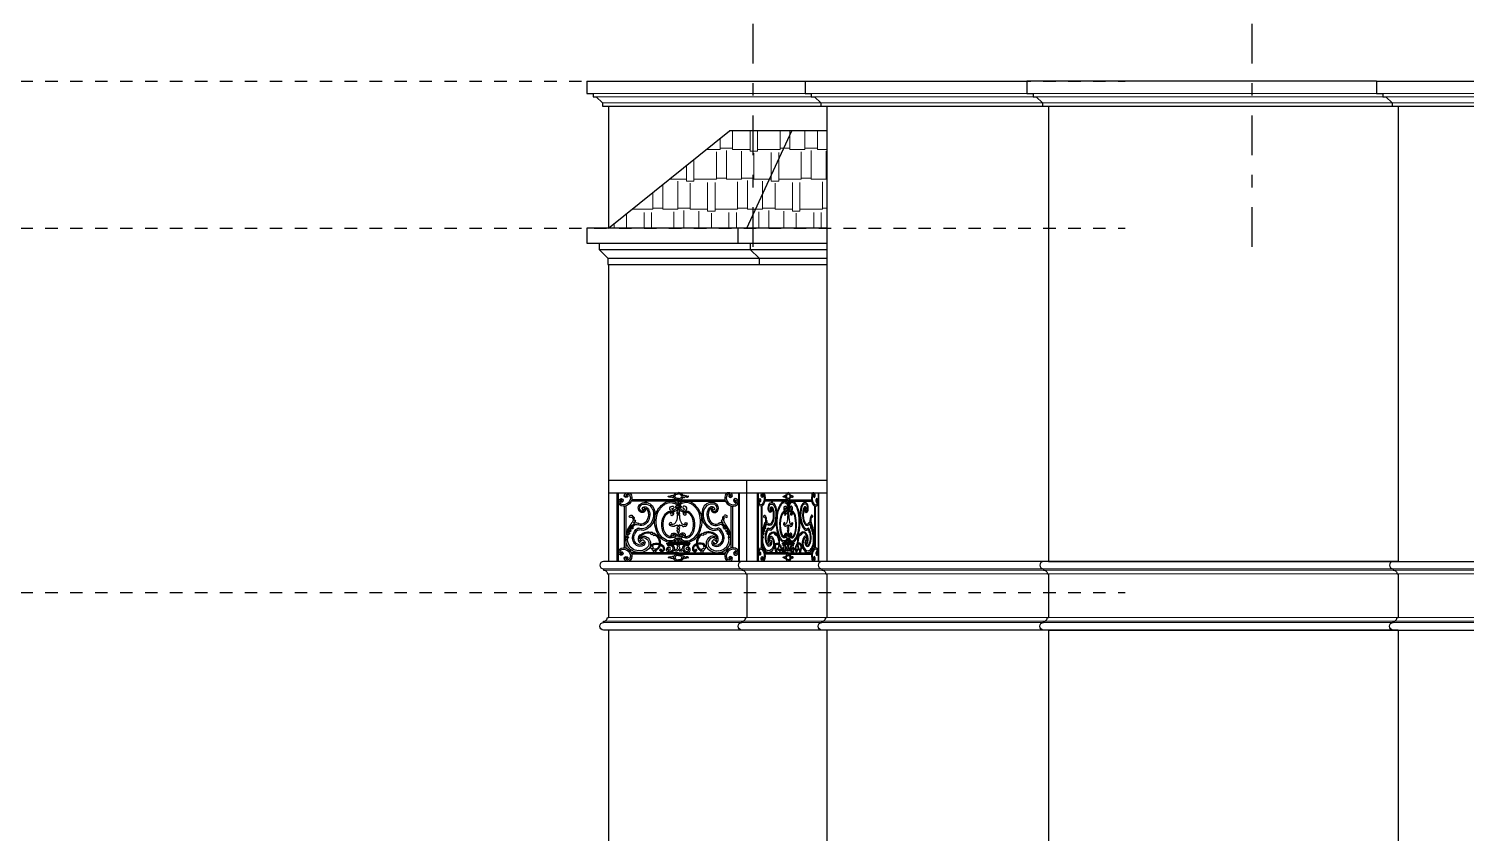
# Model space of a CAD drawing. Extents: x 185 to 567, y -69 to 170.
# Drawn here: x 390.53 to 402.06, y -17.26 to -10.82 of the extents above; entities that cross this region are included whole.
import ezdxf

# ---------------------------------------------------------------- set-up
doc = ezdxf.new("R2010")
doc.units = 0
doc.header["$LTSCALE"] = 0.25
doc.header["$MEASUREMENT"] = 0
doc.linetypes.add('B4-PLANS$0$DASHDOT', pattern=[25.4, 12.7, -6.35, 0, -6.35])
doc.linetypes.add('LEVELS 2$0$DOT2', pattern=[0.125, 0, -0.125])
doc.layers.get('0').update_dxf_attribs({"linetype": 'CONTINUOUS'})
for name, color, linetype in [('A-AX', 1, 'B4-PLANS$0$DASHDOT'), ('A-DIM-IN', 8, 'CONTINUOUS'), ('A-ELV 0', 10, 'CONTINUOUS'), ('A-ELV 1', 11, 'CONTINUOUS'), ('A-ELV 2', 21, 'CONTINUOUS'), ('A-ELV 4', 41, 'CONTINUOUS'), ('A-ELV 5', 51, 'CONTINUOUS'), ('A-ELV 6', 71, 'CONTINUOUS'), ('A-FerFroge', 156, 'CONTINUOUS'), ('A-WLSEC', 7, 'CONTINUOUS'), ('LEVELS 2$0$A-HATCH', 112, 'CONTINUOUS')]:
    doc.layers.add(name, color=color, linetype=linetype)
doc.layers.add('A-COLH', color=1, linetype='CONTINUOUS', lineweight=9)
doc.layers.add('A-KORNISH', color=8, linetype='CONTINUOUS', lineweight=9)

# ---------------------------------------------------------------- blocks, each defined once
blk = doc.blocks.new('LEVELS 2')
at = {"layer": 'LEVELS 2$0$A-HATCH', "linetype": 'LEVELS 2$0$DOT2', "ltscale": 2}
for p, q in [((189.389, 50.772, 0), (204.645, 50.772, 0)), ((189.389, 49.592), (204.645, 49.592)), ((189.389, 46.672, 0), (204.645, 46.672, 0))]:
    blk.add_line(p, q, dxfattribs=at)
blk = doc.blocks.new('htft')
blk.add_lwpolyline([(0, 0), (-0.04, 0, 1), (-0.04, -0.06), (-0.04, -0.07, -0.414214), (-0.01, -0.1), (0, -0.1)], format="xyb")
blk = doc.blocks.new('A$C50FD488D')
for p, q in [((0.209, -0.648), (0.209, -0.101)), ((0.219, -0.1), (0.219, -0.649)), ((1.181, -0.1), (1.181, -0.649)), ((1.191, -0.648), (1.191, -0.101)), ((0.266, -0.208), (0.266, -0.542)), ((0.278, -0.206), (0.278, -0.544)), ((0.7, -0.169), (0.323, -0.169)), ((0.7, -0.158), (0.326, -0.158)), ((0.434, -0.169), (0.434, -0.178)), ((0.443, -0.169), (0.443, -0.178)), ((0.655, -0.123), (0.663, -0.123)), ((0.655, -0.14), (0.665, -0.14)), ((0.678, -0.209), (0.678, -0.218)), ((0.7, -0.207), (0.68, -0.207)), ((0.68, -0.22), (0.7, -0.22)), ((0.7, -0.158), (1.074, -0.158)), ((0.7, -0.169), (1.077, -0.169)), ((0.7, -0.207), (0.72, -0.207)), ((0.72, -0.22), (0.7, -0.22)), ((0.722, -0.209), (0.722, -0.218)), ((0.745, -0.14), (0.735, -0.14)), ((0.745, -0.123), (0.737, -0.123)), ((0.957, -0.169), (0.957, -0.178)), ((0.966, -0.169), (0.966, -0.178)), ((1.122, -0.206), (1.122, -0.544)), ((1.134, -0.208), (1.134, -0.542)), ((0.513, -0.3), (0.51, -0.3)), ((0.516, -0.28), (0.512, -0.28)), ((0.684, -0.327), (0.682, -0.327)), ((0.701, -0.263), (0.689, -0.263)), ((0.701, -0.278), (0.69, -0.278)), ((0.695, -0.274), (0.695, -0.278)), ((0.699, -0.263), (0.711, -0.263)), ((0.699, -0.278), (0.71, -0.278)), ((0.705, -0.274), (0.705, -0.278)), ((0.716, -0.327), (0.718, -0.327)), ((0.884, -0.28), (0.888, -0.28)), ((0.887, -0.3), (0.89, -0.3)), ((0.672, -0.453), (0.672, -0.461)), ((0.7, -0.45), (0.675, -0.45)), ((0.696, -0.362), (0.696, -0.375)), ((0.7, -0.45), (0.725, -0.45)), ((0.704, -0.362), (0.704, -0.375)), ((0.728, -0.453), (0.728, -0.461)), ((0.607, -0.508), (0.607, -0.511)), ((0.61, -0.505), (0.7, -0.505)), ((0.61, -0.514), (0.7, -0.514)), ((0.62, -0.498), (0.7, -0.498)), ((0.62, -0.498), (0.62, -0.505)), ((0.7, -0.498), (0.649, -0.498)), ((0.7, -0.505), (0.649, -0.505)), ((0.7, -0.514), (0.649, -0.514)), ((0.675, -0.464), (0.7, -0.464)), ((0.69, -0.514), (0.69, -0.522)), ((0.69, -0.551), (0.691, -0.551)), ((0.691, -0.536), (0.691, -0.551)), ((0.725, -0.464), (0.7, -0.464)), ((0.7, -0.498), (0.751, -0.498)), ((0.78, -0.498), (0.7, -0.498)), ((0.7, -0.505), (0.751, -0.505)), ((0.79, -0.505), (0.7, -0.505)), ((0.7, -0.514), (0.751, -0.514)), ((0.79, -0.514), (0.7, -0.514)), ((0.709, -0.536), (0.709, -0.551)), ((0.71, -0.551), (0.709, -0.551)), ((0.71, -0.514), (0.71, -0.522)), ((0.78, -0.498), (0.78, -0.505)), ((0.793, -0.508), (0.793, -0.511)), ((0.7, -0.581), (0.323, -0.581)), ((0.7, -0.592), (0.326, -0.592)), ((0.655, -0.61), (0.665, -0.61)), ((0.655, -0.627), (0.663, -0.627)), ((0.7, -0.581), (1.077, -0.581)), ((0.7, -0.592), (1.074, -0.592)), ((0.745, -0.61), (0.735, -0.61)), ((0.745, -0.627), (0.737, -0.627))]:
    blk.add_line(p, q)
at = {"extrusion": (0, 0, -1)}
for centre, major_axis, ratio, start_param, end_param in [((0.292, -0.126), (-0.0261, 0), 0.986193, 0.359204, 1.773868), ((0.292, -0.126), (0.014, 0), 0.986193, 3.500797, 4.101526), ((0.293, -0.132), (0.0205, 0), 0.986193, 4.240292, 5.936586), ((0.293, -0.132), (-0.0326, 0), 0.986193, 1.693369, 2.794993), ((0.7, -0.129), (-0.0381, 0), 0.770201, 4.712389, 7.853982), ((0.7, -0.129), (-0.0273, 0.0003), 0.684091, 4.704331, 7.845923), ((0.245, -0.173), (0.0261, 0), 0.986193, 2.925853, 4.340517), ((0.252, -0.174), (0.0326, 0), 0.986193, 1.904728, 3.006352), ((0.252, -0.174), (0.0205, 0), 0.986193, 1.904728, 3.601022), ((0.245, -0.173), (0.014, 0), 0.986193, 3.739788, 4.340517), ((0.241, -0.163), (0.0157, 0), 0.986193, 4.340517, 6.796357), ((0.245, -0.165), (0.00696, 0), 0.986193, 3.141593, 9.424778), ((0.247, -0.167), (0.00887, 0), 0.986193, 0.513172, 3.089812), ((0.262, -0.144), (-0.0655, 0), 0.986193, 3.920657, 5.048192), ((0.262, -0.144), (-0.0534, 0), 0.986193, 3.920657, 5.048192), ((0.282, -0.122), (0.0157, 0), 0.986193, 1.044957, 3.500797), ((0.286, -0.128), (-0.00887, 0), 0.986193, 1.609909, 4.186549), ((0.262, -0.144), (-0.0534, 0), 0.986193, 2.793121, 3.920657), ((0.262, -0.144), (-0.0655, 0), 0.986193, 2.793121, 3.920657), ((0.411, -0.228), (0.0318, 0), 0.986193, 1.02315, 3.250179), ((0.424, -0.225), (0.045, 0), 0.986193, 3.136144, 4.437415), ((0.411, -0.228), (0.0212, 0), 0.986193, 1.359839, 3.277918), ((0.424, -0.225), (0.0343, 0), 0.986193, 3.117833, 4.149148), ((0.431, -0.257), (-0.0667, 0), 0.986193, 1.189802, 2.81634), ((0.419, -0.228), (0.0104, 0), 0.986193, 3.141593, 9.424778), ((0.435, -0.248), (-0.0711, 0), 0.986193, 1.239292, 2.685863), ((0.431, -0.245), (0.0316, 0), 0.986193, 4.08399, 5.814843), ((0.415, -0.238), (-0.0213, 0), 0.986193, 1.766722, 4.073893), ((0.431, -0.245), (0.021, 0), 0.986193, -1.540418, -0.468342), ((0.393, -0.271), (0.119, 0), 0.986193, -0.478494, 0.140238), ((0.683, -0.326), (-0.173, 0), 0.986193, 0.307207, 0.972216), ((0.683, -0.326), (0.162, 0), 0.986193, 3.544055, 4.113809), ((0.637, -0.259), (0.092, 0), 0.986193, 4.113809, 5.142554), ((0.637, -0.259), (0.0807, 0), 0.986193, 4.113809, 5.142554), ((0.622, -0.13), (-0.0028, 0), 0.986193, -0.347364, 2.45784), ((0.629, -0.125), (-0.0114, 0), 0.986193, 4.153001, 5.767627), ((0.629, -0.125), (-0.00588, 0), 0.986193, 3.689898, 5.767627), ((0.657, -0.227), (0.0253, 0), 0.986193, 1.662425, 3.379143), ((0.651, -0.226), (-0.0189, 0), 0.986193, 0.23755, 1.917148), ((0.639, -0.131), (-0.00547, 0), 0.986193, 0.548305, 1.353902), ((0.641, -0.143), (0.00954, 0), 0.986193, 4.147409, 5.443922), ((0.64, -0.136), (0.0103, 0), 0.986193, 4.517077, 4.873859), ((0.641, -0.103), (0.0235, 0), 0.986193, 1.128208, 1.558447), ((0.645, -0.138), (-0.00206, 0.00206), 1, 1.523847, 1.779943), ((0.655, -0.132), (0.00879, 0), 0.986193, 1.570796, 2.558971), ((0.654, -0.218), (-0.0107, 0), 0.986193, 1.917148, 5.316293), ((0.662, -0.227), (0.0138, 0), 0.986193, 1.325993, 3.162944), ((0.655, -0.132), (0.00879, 0), 0.986193, 4.310092, 4.712389), ((0.659, -0.213), (0.04, 0), 0.986193, 0.177072, 1.662425), ((0.659, -0.213), (-0.0287, 0), 0.986193, 3.389621, 4.490786), ((0.659, -0.213), (-0.0287, 0), 0.986193, 2.000961, 2.94312), ((0.659, -0.213), (-0.04, 0), 0.986193, 2.000961, 2.99964), ((0.68, -0.209), (0.00147, 0), 0.986193, 3.141593, 4.712389), ((0.68, -0.218), (0.00147, 0), 0.986193, 1.570796, 3.141593), ((0.704, -0.191), (0.0109, 0), 0.986193, 2.526413, 3.810715), ((0.683, -0.232), (0.0155, 0), 0.986193, -0.501731, 0.918989), ((0.684, -0.175), (-0.0145, 0), 0.986193, 2.72718, 3.810715), ((0.694, -0.593), (-0.446, 0), 0.986193, 0.456975, 0.619356), ((0.314, -0.291), (-0.0071, 0), 0.986193, 4.239124, 6.908824), ((0.321, -0.295), (0.0152, 0), 0.986193, 3.767232, 5.474069), ((0.322, -0.306), (-0.0107, 0), 0.986193, 1.097531, 2.553849), ((0.3, -0.317), (0.0457, 0), 0.986193, -0.809116, -0.712984), ((0.304, -0.319), (0.0334, 0), 0.986193, -0.587743, 0.619356), ((0.332, -0.29), (-0.00351, 0), 0.986193, 2.51217, 3.665061), ((0.336, -0.292), (0.00146, 0), 0.986193, 1.387681, 3.665061), ((0.338, -0.302), (-0.00841, 0), 0.986193, 1.387681, 2.785357), ((0.344, -0.341), (0.00156, 0), 0.986193, 2.393715, 4.557851), ((0.332, -0.304), (-0.0144, 0), 0.986193, 2.785357, 3.792328), ((0.346, -0.314), (-0.00182, 0.00182), 1, 5.778964, 6.141834), ((0.344, -0.314), (0.00147, 0), 0.986193, 1.906583, 3.426498), ((0.343, -0.337), (0.00181, 0), 0.986193, -0.253663, 1.416259), ((0.339, -0.345), (-0.00499, 0), 0.986193, 2.393715, 2.865382), ((0.339, -0.33), (0.0165, 0), 0.986193, -1.23501, -0.133651), ((0.345, -0.343), (-0.00147, 0), 0.986193, 4.095125, 6.006974), ((0.347, -0.337), (-0.00175, 0), 0.986193, -0.253663, 2.002078), ((0.36, -0.364), (0.0243, 0), 0.986193, 4.095125, 5.362212), ((0.349, -0.329), (-0.00629, 0), 0.986193, 3.007942, 4.929364), ((0.399, -0.297), (0.0669, 0), 0.986193, 0.502042, 2.015089), ((0.4, -0.299), (0.0534, 0), 0.986193, 0.481174, 2.075535), ((0.415, -0.238), (0.0107, 0), 0.986193, -0.207114, 1.517375), ((0.383, -0.28), (-0.117, 0), 0.986193, 3.559374, 4.361123), ((0.382, -0.282), (0.129, 0), 0.986193, 0.040903, 1.04538), ((0.365, -0.278), (0.0949, 0), 0.986193, -0.468342, 0.502042), ((0.365, -0.278), (-0.106, 0), 0.986193, 2.67325, 3.643635), ((0.374, -0.276), (-0.127, 0), 0.986193, 2.81634, 3.559374), ((0.636, -0.33), (0, 0.168), 0.749863, 2.987054, 5.054443), ((0.637, -0.359), (0, 0.11), 0.634622, -1.455899, 0.198074), ((0.638, -0.347), (0.00867, 0), 0.986193, 3.141593, 9.424778), ((0.653, -0.327), (0.0285, 0), 0.986193, 0.005829, 1.918893), ((0.644, -0.266), (-0.0174, 0), 0.986193, 1.67343, 3.999532), ((0.512, -0.28), (0.179, 0), 0.986193, -0.010351, 0.269948), ((0.701, -0.263), (-0.0127, 0), 0.986193, -1.050198, 0.054521), ((0.696, -0.248), (0.00484, 0), 0.986193, 2.222604, 4.060581), ((0.695, -0.26), (0.00403, 0), 0.986193, 2.222604, 4.060581), ((0.691, -0.254), (0.00273, 0), 0.986193, -0.918989, 0.918989), ((0.424, -0.462), (0.145, 0), 0.986193, 3.070847, 3.598568), ((0.288, -0.458), (0.0038, 0), 0.986193, 3.141593, 9.424778), ((0.425, -0.464), (-0.14, 0), 0.986193, 0.223137, 0.363351), ((0.292, -0.429), (-0.00571, 0), 0.986193, 3.508652, 5.408534), ((0.297, -0.415), (-0.00258, 0), 0.986193, 0.190764, 3.677531), ((0.307, -0.446), (0.0127, 0), 0.986193, 2.444401, 4.409658), ((0.296, -0.458), (0.00362, 0), 0.986193, -1.200664, 1.691177), ((0.302, -0.418), (-0.00375, 0), 0.986193, -1.206139, 0.535939), ((0.302, -0.433), (-0.00495, 0), 0.986193, 0.367059, 1.782679), ((0.309, -0.402), (-0.00766, 0), 0.986193, -0.544841, 0.757911), ((0.299, -0.426), (-0.00441, 0), 0.986193, 1.935454, 3.61259), ((0.307, -0.402), (-0.00629, 0), 0.986193, 3.685922, 5.738345), ((0.303, -0.401), (-0.00496, 0), 0.986193, 1.545099, 3.312198), ((0.304, -0.428), (-0.00631, 0), 0.986193, 2.192956, 4.91313), ((0.312, -0.418), (0.00705, 0), 0.986193, 2.192956, 4.9735), ((0.308, -0.388), (-0.00191, 0), 0.986193, 3.7565, 6.59316), ((0.246, -0.328), (0.0854, 0), 0.986193, 0.444529, 0.783696), ((0.311, -0.403), (0.00326, 0), 0.986193, 1.079241, 3.312198), ((0.327, -0.401), (0.0209, 0), 0.986193, 3.756501, 4.081862), ((0.315, -0.406), (-0.00536, 0), 0.986193, 2.583833, 4.9735), ((0.307, -0.374), (0.0138, 0), 0.986193, 0.400155, 0.940269), ((0.33, -0.397), (-0.0121, 0), 0.986193, -0.557759, 0.436551), ((0.323, -0.38), (-0.00404, 0), 0.986193, 0.400155, 2.512824), ((0.326, -0.395), (0.00706, 0), 0.986193, 3.578144, 5.326019), ((0.327, -0.366), (-0.00411, 0), 0.986193, 0.444529, 3.917405), ((0.328, -0.377), (0.00194, 0), 0.986193, -0.597423, 2.512824), ((0.334, -0.373), (-0.00575, 0), 0.986193, -0.597423, 0.701205), ((0.409, -0.461), (0.0759, 0), 0.986193, 2.176291, 3.342001), ((0.332, -0.385), (0.00445, 0), 0.986193, -0.122631, 2.184426), ((0.336, -0.358), (0.00328, 0), 0.986193, 1.056125, 3.391753), ((0.333, -0.349), (-0.0083, 0), 0.986193, 3.078791, 4.711877), ((0.363, -0.382), (-0.0264, 0), 0.986193, -0.122631, 0.984654), ((0.414, -0.453), (-0.0791, 0), 0.986193, 0.094175, 1.069333), ((0.409, -0.461), (0.0653, 0), 0.986193, 2.176291, 3.613177), ((0.341, -0.367), (-0.00708, 0), 0.986193, 1.056125, 1.960136), ((0.346, -0.348), (0.00514, 0), 0.986193, 1.224743, 3.000432), ((0.362, -0.373), (-0.0219, 0), 0.986193, 0.60362, 0.944428), ((0.362, -0.373), (0.0189, 0), 0.986193, 3.923198, 5.156681), ((0.348, -0.354), (-0.00144, 0), 0.986193, 1.218517, 4.325141), ((0.459, -0.487), (0.122, 0), 0.986193, 3.626248, 3.961743), ((0.426, -0.473), (-0.0471, 0), 0.986193, -0.551208, 0.847252), ((0.379, -0.39), (0.00656, 0), 0.986193, 4.127294, 5.247131), ((0.383, -0.414), (-0.0164, 0), 0.986193, 1.131987, 1.889406), ((0.407, -0.344), (0.0474, 0), 0.986193, 1.219531, 2.105538), ((0.426, -0.473), (0.0395, 0), 0.986193, 3.247905, 3.988844), ((0.425, -0.493), (-0.0447, 0), 0.986193, 0.555033, 2.128552), ((0.411, -0.331), (-0.0723, 0), 0.986193, 4.186973, 5.030999), ((0.421, -0.488), (-0.0279, 0), 0.986193, 0.006108, 1.81447), ((0.46, -0.512), (-0.0986, 0), 0.986193, 0.847252, 1.876614), ((0.46, -0.512), (-0.091, 0), 0.986193, 0.847252, 1.775558), ((0.412, -0.51), (0.0662, 0), 0.986193, -0.984044, 0.45567), ((0.487, -0.427), (0.00925, 0), 0.986193, 3.141593, 9.424778), ((0.504, -0.435), (0.00925, 0), 0.986193, 3.141593, 9.424778), ((0.46, -0.512), (0.0986, 0), 0.986193, -1.051426, -0.604473), ((0.46, -0.512), (0.091, 0), 0.986193, -0.95037, -0.604473), ((0.542, -0.447), (-0.00969, 0), 0.986193, 0.203134, 1.344916), ((0.472, -0.503), (-0.0759, 0), 0.986193, 2.537119, 3.56788), ((0.472, -0.503), (0.0836, 0), 0.986193, -0.604473, 0.213243), ((0.542, -0.447), (0.00969, 0), 0.986193, 0.579329, 1.596479), ((0.637, -0.358), (0, 0.105), 0.664345, 2.792693, 4.826957), ((0.648, -0.35), (-0.0189, 0), 0.986193, 4.424307, 6.467477), ((0.661, -0.442), (-0.0187, 0), 0.986193, -0.611101, 1.440214), ((0.66, -0.363), (-0.00819, 0), 0.986193, 3.762001, 5.60071), ((0.663, -0.438), (0.00464, 0), 0.986193, 1.87872, 4.710272), ((0.663, -0.454), (0.031, 0), 0.986193, 4.581806, 6.159658), ((0.663, -0.454), (0.0208, 0), 0.986193, 4.699759, 6.096997), ((0.678, -0.376), (0.014, 0), 0.986193, 3.787884, 5.054616), ((0.675, -0.453), (0.00294, 0), 0.986193, 3.141593, 4.712389), ((0.675, -0.461), (-0.00294, 0), 0.986193, 4.712389, 6.283185), ((0.684, -0.357), (-0.0067, 0), 0.986193, 3.987504, 4.964118), ((0.692, -0.365), (-0.00484, 0), 0.986193, 0.845912, 2.529622), ((0.693, -0.383), (0.00433, 0), 0.986193, 1.875147, 4.408038), ((0.696, -0.401), (-0.00587, 0), 0.986193, -0.780965, 0.780965), ((0.69, -0.373), (-0.00589, 0), 0.986193, 3.583441, 4.408038), ((0.691, -0.392), (0.00524, 0), 0.986193, -1.266445, 1.266445), ((0.687, -0.41), (0.00756, 0), 0.986193, -0.780965, -0.059676), ((0.704, -0.439), (-0.0108, 0), 0.986193, -0.769176, 0.965496), ((0.706, -0.413), (0.0121, 0), 0.986193, 2.301082, 3.417667), ((0.694, -0.448), (0.00262, 0), 0.986193, -0.769176, 0.769176), ((0.694, -0.426), (0.0055, 0), 0.986193, -0.84051, 0.965496), ((0.245, -0.577), (-0.0261, 0), 0.986193, -1.198924, 0.21574), ((0.252, -0.576), (-0.0326, 0), 0.986193, 0.13524, 1.236864), ((0.252, -0.576), (0.0205, 0), 0.986193, 2.682163, 4.378457), ((0.247, -0.583), (-0.00887, 0), 0.986193, 0.05178, 2.628421), ((0.262, -0.606), (0.0655, 0), 0.986193, 4.376586, 5.504121), ((0.262, -0.606), (0.0534, 0), 0.986193, 4.376586, 5.504121), ((0.385, -0.476), (0.106, 0), 0.986193, 2.22596, 3.172079), ((0.385, -0.476), (0.0917, 0), 0.986193, 2.216856, 3.176603), ((0.322, -0.471), (0.028, 0), 0.986193, 3.087824, 3.501086), ((0.262, -0.606), (0.0534, 0), 0.986193, -0.779064, 0.348471), ((0.262, -0.606), (-0.0655, 0), 0.986193, 2.362528, 3.490064), ((0.378, -0.494), (-0.0865, 0), 0.986193, 4.712389, 5.430246), ((0.378, -0.494), (-0.072, 0), 0.986193, 4.695569, 5.430246), ((0.394, -0.482), (0.0496, 0), 0.986193, 1.018559, 2.176291), ((0.394, -0.482), (0.0389, 0), 0.986193, 1.018559, 2.176291), ((0.391, -0.487), (0.0953, 0), 0.986193, 0.581027, 1.717764), ((0.391, -0.486), (-0.081, 0), 0.986193, 3.748469, 4.870759), ((0.402, -0.488), (-0.0193, 0), 0.986193, 3.502327, 5.731977), ((0.397, -0.487), (0.00434, 0), 0.986193, -0.037495, 3.068222), ((0.414, -0.492), (0.0135, 0), 0.986193, 3.494217, 5.041103), ((0.407, -0.502), (0.0153, 0), 0.986193, -0.500246, 1.018559), ((0.407, -0.502), (-0.026, 0), 0.986193, 2.049556, 4.160152), ((0.412, -0.51), (-0.0517, 0), 0.986193, 1.883649, 3.597263), ((0.519, -0.542), (-0.0388, 0), 0.986193, -0.010266, 1.508225), ((0.489, -0.542), (-0.00856, 0), 0.986193, 2.258777, 6.210372), ((0.5, -0.556), (-0.00856, 0), 0.986193, -1.220497, 2.8792), ((0.514, -0.533), (-0.02, 0), 0.986193, -0.153938, 1.183318), ((0.507, -0.526), (0.0397, 0), 0.986193, 0.971295, 1.828835), ((0.505, -0.573), (0.00492, 0), 0.986193, 2.129858, 4.153328), ((0.498, -0.562), (0.0086, 0), 0.986193, 0.273969, 1.011735), ((0.52, -0.543), (-0.0319, 0), 0.986193, 1.15152, 1.500262), ((0.514, -0.53), (-0.0241, 0), 0.986193, 4.01445, 4.96415), ((0.522, -0.562), (-0.0086, 0), 0.986193, -1.011735, -0.273969), ((0.524, -0.581), (-0.0781, 0), 0.986193, 1.477321, 2.262749), ((0.524, -0.581), (-0.0704, 0), 0.986193, 1.477321, 2.262749), ((0.515, -0.573), (-0.00492, 0), 0.986193, 2.129858, 4.153328), ((0.499, -0.512), (-0.0556, 0), 0.986193, 3.300043, 4.143488), ((0.499, -0.512), (-0.0479, 0), 0.986193, 3.629804, 4.033873), ((0.56, -0.561), (0.00859, 0), 0.986193, 2.449744, 4.261139), ((0.56, -0.559), (0.00684, 0), 0.986193, 3.141593, 9.424778), ((0.568, -0.555), (-0.0181, 0), 0.986193, 4.232351, 5.591336), ((0.568, -0.555), (0.0104, 0), 0.986193, 1.090758, 1.92466), ((0.55, -0.55), (0.0298, 0), 0.986193, -0.875887, -0.023874), ((0.566, -0.552), (-0.0143, 0), 0.986193, 2.957403, 4.232351), ((0.55, -0.55), (-0.0375, 0), 0.986193, 2.265705, 3.10214), ((0.566, -0.552), (0.0219, 0), 0.986193, -0.154706, 1.090758), ((0.63, -0.556), (0.0253, 0), 0.986193, 1.521268, 3.60072), ((0.61, -0.508), (0.00294, 0), 0.986193, 3.141593, 4.712389), ((0.61, -0.511), (-0.00294, 0), 0.986193, 4.712389, 6.283185), ((0.622, -0.552), (-0.0163, 0), 0.986193, 0.44789, 2.354725), ((0.631, -0.556), (0.0159, 0), 0.986193, 1.544729, 3.589483), ((0.621, -0.522), (-0.00525, 0), 0.986193, 4.527174, 6.98995), ((0.634, -0.547), (0.0332, 0), 0.986193, 4.187766, 6.285251), ((0.634, -0.547), (-0.0233, 0), 0.986193, 1.046173, 3.586786), ((0.631, -0.545), (-0.0265, 0), 0.986193, 3.586786, 4.686322), ((0.632, -0.546), (0.0348, 0), 0.986193, 0.432203, 1.57951), ((0.645, -0.448), (0.0501, 0), 0.986193, 0.31332, 1.348449), ((0.634, -0.547), (0.0233, 0.0233), 1, 1.165751, 1.225211), ((0.663, -0.565), (0.00605, 0), 0.986193, -1.339211, -0.50515), ((0.668, -0.552), (-0.00509, 0), 0.986193, 1.277223, 2.908786), ((0.65, -0.451), (0.0333, 0), 0.986193, 0.38402, 1.030313), ((0.675, -0.558), (0.00781, 0), 0.986193, 1.353928, 2.636442), ((0.681, -0.549), (0.00856, 0), 0.986193, 0.31267, 2.908786), ((0.679, -0.575), (0.00989, 0), 0.986193, 4.495521, 5.311814), ((0.687, -0.561), (-0.00726, 0), 0.986193, 3.205723, 5.116798), ((0.695, -0.521), (0.00463, 0), 0.986193, 1.620238, 3.108149), ((0.698, -0.536), (-0.00637, 0), 0.986193, -0.119702, 1.112412), ((0.7, -0.479), (-0.00775, 0), 0.986193, -0.81588, 0.81588), ((0.689, -0.468), (0.0079, 0), 0.986193, -0.546224, 0.81588), ((0.688, -0.491), (0.00973, 0), 0.986193, -0.81588, 0.81588), ((0.694, -0.528), (-0.00233, 0), 0.986193, 2.029181, 4.254004), ((0.698, -0.561), (0.00336, 0), 0.986193, 3.205723, 4.562542), ((0.697, -0.556), (-0.00221, 0), 0.986193, 3.148587, 4.562542), ((0.701, -0.556), (0.000869, 0.000869), 1, 3.843332, 5.068991), ((0.245, -0.577), (-0.014, 0), 0.986193, -1.198924, -0.598195), ((0.241, -0.587), (-0.0157, 0), 0.986193, 2.628421, 5.084261), ((0.245, -0.585), (0.00696, 0), 0.986193, 3.141593, 9.424778), ((0.282, -0.628), (-0.0157, 0), 0.986193, -0.359204, 2.096636), ((0.292, -0.624), (0.0261, 0), 0.986193, 1.367724, 2.782388), ((0.284, -0.624), (0.00696, 0), 0.986193, 3.141593, 9.424778), ((0.292, -0.624), (-0.014, 0), 0.986193, -0.959933, -0.359204), ((0.293, -0.618), (-0.0205, 0), 0.986193, 3.488192, 5.184486), ((0.286, -0.622), (0.00887, 0), 0.986193, -1.044957, 1.531684), ((0.293, -0.618), (0.0326, 0), 0.986193, 0.3466, 1.448224), ((0.5, -0.581), (-0.00425, 0), 0.986193, 2.129858, 3.088852), ((0.52, -0.581), (-0.00425, 0), 0.986193, 0.05274, 1.011735), ((0.622, -0.62), (0.0028, 0), 0.986193, 0.683753, 3.488957), ((0.629, -0.625), (0.0114, 0), 0.986193, 3.657151, 5.271777), ((0.629, -0.625), (0.00588, 0), 0.986193, 3.657151, 5.73488), ((0.639, -0.619), (0.00547, 0), 0.986193, 1.78769, 2.593288), ((0.641, -0.607), (0.00954, 0), 0.986193, 0.839263, 2.135776), ((0.64, -0.614), (0.0103, 0), 0.986193, 1.409326, 1.766108), ((0.641, -0.647), (0.0235, 0), 0.986193, -1.558447, -1.128208), ((0.655, -0.618), (-0.00879, 0), 0.986193, 0.582622, 1.570796), ((0.645, -0.612), (0.00206, 0.00206), 1, 1.36165, 1.617745), ((0.655, -0.618), (0.00879, 0), 0.986193, 1.570796, 1.973093), ((0.7, -0.621), (-0.0381, 0), 0.770201, 7.853982, 10.995574), ((0.7, -0.621), (-0.0273, 0.0003), 0.684091, 1.562738, 4.704331)]:
    blk.add_ellipse(centre, major_axis=major_axis, ratio=ratio, start_param=start_param, end_param=end_param, dxfattribs=at)
for centre, major_axis, ratio, start_param, end_param in [((0.7, -0.129), (0.0381, 0), 0.770201, 4.712389, 7.853982), ((0.7, -0.129), (0.0273, 0.0003), 0.684091, 4.704331, 7.845923), ((1.107, -0.132), (0.0326, 0), 0.986193, 1.693369, 2.794993), ((1.107, -0.132), (-0.0205, 0), 0.986193, 4.240292, 5.936586), ((1.108, -0.126), (0.0261, 0), 0.986193, 0.359204, 1.773868), ((1.108, -0.126), (-0.014, 0), 0.986193, 3.500797, 4.101526), ((0.717, -0.232), (-0.0155, 0), 0.986193, -0.501731, 0.918989), ((0.716, -0.175), (0.0145, 0), 0.986193, 2.72718, 3.810715), ((0.741, -0.213), (0.04, 0), 0.986193, 2.000961, 2.99964), ((0.741, -0.213), (-0.04, 0), 0.986193, 0.177072, 1.662425), ((0.696, -0.191), (-0.0109, 0), 0.986193, 2.526413, 3.810715), ((0.741, -0.213), (0.0287, 0), 0.986193, 2.000961, 2.94312), ((0.741, -0.213), (0.0287, 0), 0.986193, 3.389621, 4.490786), ((0.72, -0.209), (-0.00147, 0), 0.986193, 3.141593, 4.712389), ((0.72, -0.218), (-0.00147, 0), 0.986193, 1.570796, 3.141593), ((0.763, -0.259), (-0.092, 0), 0.986193, 4.113809, 5.142554), ((0.763, -0.259), (-0.0807, 0), 0.986193, 4.113809, 5.142554), ((0.746, -0.218), (0.0107, 0), 0.986193, 1.917148, 5.316293), ((0.738, -0.227), (-0.0138, 0), 0.986193, 1.325993, 3.162944), ((0.749, -0.226), (0.0189, 0), 0.986193, 0.23755, 1.917148), ((0.745, -0.132), (-0.00879, 0), 0.986193, 4.310092, 4.712389), ((0.745, -0.132), (-0.00879, 0), 0.986193, 1.570796, 2.558971), ((0.743, -0.227), (-0.0253, 0), 0.986193, 1.662425, 3.379143), ((0.759, -0.103), (-0.0235, 0), 0.986193, 1.128208, 1.558447), ((0.759, -0.143), (-0.00954, 0), 0.986193, 4.147409, 5.443922), ((0.755, -0.138), (0.00206, 0.00206), 1, 1.523847, 1.779943), ((0.76, -0.136), (-0.0103, 0), 0.986193, 4.517077, 4.873859), ((0.761, -0.131), (0.00547, 0), 0.986193, 0.548305, 1.353902), ((0.771, -0.125), (0.0114, 0), 0.986193, 4.153001, 5.767627), ((0.771, -0.125), (0.00588, 0), 0.986193, 3.689898, 5.767627), ((0.778, -0.13), (0.0028, 0), 0.986193, -0.347364, 2.45784), ((0.717, -0.326), (-0.162, 0), 0.986193, 3.544055, 4.113809), ((0.717, -0.326), (0.173, 0), 0.986193, 0.307207, 0.972216), ((1.007, -0.271), (-0.119, 0), 0.986193, -0.478494, 0.140238), ((0.965, -0.248), (0.0711, 0), 0.986193, 1.239292, 2.685863), ((0.969, -0.257), (0.0667, 0), 0.986193, 1.189802, 2.81634), ((0.969, -0.245), (-0.0316, 0), 0.986193, 4.08399, 5.814843), ((0.969, -0.245), (-0.021, 0), 0.986193, -1.540418, -0.468342), ((0.985, -0.238), (0.0213, 0), 0.986193, 1.766722, 4.073893), ((0.981, -0.228), (-0.0104, 0), 0.986193, 3.141593, 9.424778), ((0.989, -0.228), (-0.0318, 0), 0.986193, 1.02315, 3.250179), ((0.989, -0.228), (-0.0212, 0), 0.986193, 1.359839, 3.277918), ((0.976, -0.225), (-0.045, 0), 0.986193, 3.136144, 4.437415), ((0.976, -0.225), (-0.0343, 0), 0.986193, 3.117833, 4.149148), ((1.138, -0.144), (0.0655, 0), 0.986193, 2.793121, 3.920657), ((1.138, -0.144), (0.0534, 0), 0.986193, 2.793121, 3.920657), ((1.138, -0.144), (0.0655, 0), 0.986193, 3.920657, 5.048192), ((1.138, -0.144), (0.0534, 0), 0.986193, 3.920657, 5.048192), ((1.114, -0.128), (0.00887, 0), 0.986193, 1.609909, 4.186549), ((1.118, -0.122), (-0.0157, 0), 0.986193, 1.044957, 3.500797), ((1.159, -0.163), (-0.0157, 0), 0.986193, 4.340517, 6.796357), ((1.153, -0.167), (-0.00887, 0), 0.986193, 0.513172, 3.089812), ((1.155, -0.165), (-0.00696, 0), 0.986193, 3.141593, 9.424778), ((1.148, -0.174), (-0.0205, 0), 0.986193, 1.904728, 3.601022), ((1.148, -0.174), (-0.0326, 0), 0.986193, 1.904728, 3.006352), ((1.155, -0.173), (-0.014, 0), 0.986193, 3.739788, 4.340517), ((1.155, -0.173), (-0.0261, 0), 0.986193, 2.925853, 4.340517), ((0.699, -0.263), (0.0127, 0), 0.986193, -1.050198, 0.054521), ((0.709, -0.254), (-0.00273, 0), 0.986193, -0.918989, 0.918989), ((0.704, -0.248), (-0.00484, 0), 0.986193, 2.222604, 4.060581), ((0.705, -0.26), (-0.00403, 0), 0.986193, 2.222604, 4.060581), ((0.888, -0.28), (-0.179, 0), 0.986193, -0.010351, 0.269948), ((0.747, -0.327), (-0.0285, 0), 0.986193, 0.005829, 1.918893), ((0.756, -0.266), (0.0174, 0), 0.986193, 1.67343, 3.999532), ((0.764, -0.33), (0, 0.168), 0.749863, 2.987054, 5.054443), ((0.763, -0.359), (0, 0.11), 0.634622, -1.455899, 0.198074), ((0.762, -0.347), (-0.00867, 0), 0.986193, 3.141593, 9.424778), ((1.018, -0.282), (-0.129, 0), 0.986193, 0.040903, 1.04538), ((1.026, -0.276), (0.127, 0), 0.986193, 2.81634, 3.559374), ((1.017, -0.28), (0.117, 0), 0.986193, 3.559374, 4.361123), ((1.035, -0.278), (0.106, 0), 0.986193, 2.67325, 3.643635), ((1.035, -0.278), (-0.0949, 0), 0.986193, -0.468342, 0.502042), ((1.001, -0.297), (-0.0669, 0), 0.986193, 0.502042, 2.015089), ((1, -0.299), (-0.0534, 0), 0.986193, 0.481174, 2.075535), ((0.985, -0.238), (-0.0107, 0), 0.986193, -0.207114, 1.517375), ((1.04, -0.364), (-0.0243, 0), 0.986193, 4.095125, 5.362212), ((1.061, -0.33), (-0.0165, 0), 0.986193, -1.23501, -0.133651), ((1.051, -0.329), (0.00629, 0), 0.986193, 3.007942, 4.929364), ((1.068, -0.304), (0.0144, 0), 0.986193, 2.785357, 3.792328), ((1.053, -0.337), (0.00175, 0), 0.986193, -0.253663, 2.002078), ((1.062, -0.302), (0.00841, 0), 0.986193, 1.387681, 2.785357), ((1.055, -0.343), (0.00147, 0), 0.986193, 4.095125, 6.006974), ((1.057, -0.337), (-0.00181, 0), 0.986193, -0.253663, 1.416259), ((1.056, -0.314), (-0.00147, 0), 0.986193, 1.906583, 3.426498), ((1.061, -0.345), (0.00499, 0), 0.986193, 2.393715, 2.865382), ((1.054, -0.314), (0.00182, 0.00182), 1, 5.778964, 6.141834), ((1.056, -0.341), (-0.00156, 0), 0.986193, 2.393715, 4.557851), ((1.096, -0.319), (-0.0334, 0), 0.986193, -0.587743, 0.619356), ((1.064, -0.292), (-0.00146, 0), 0.986193, 1.387681, 3.665061), ((1.068, -0.29), (0.00351, 0), 0.986193, 2.51217, 3.665061), ((1.1, -0.317), (-0.0457, 0), 0.986193, -0.809116, -0.712984), ((1.079, -0.295), (-0.0152, 0), 0.986193, 3.767232, 5.474069), ((1.078, -0.306), (0.0107, 0), 0.986193, 1.097531, 2.553849), ((0.706, -0.593), (0.446, 0), 0.986193, 0.456975, 0.619356), ((1.086, -0.291), (0.0071, 0), 0.986193, 4.239124, 6.908824), ((0.706, -0.426), (-0.0055, 0), 0.986193, -0.84051, 0.965496), ((0.694, -0.413), (-0.0121, 0), 0.986193, 2.301082, 3.417667), ((0.696, -0.439), (0.0108, 0), 0.986193, -0.769176, 0.965496), ((0.706, -0.448), (-0.00262, 0), 0.986193, -0.769176, 0.769176), ((0.708, -0.365), (0.00484, 0), 0.986193, 0.845912, 2.529622), ((0.71, -0.373), (0.00589, 0), 0.986193, 3.583441, 4.408038), ((0.709, -0.392), (-0.00524, 0), 0.986193, -1.266445, 1.266445), ((0.713, -0.41), (-0.00756, 0), 0.986193, -0.780965, -0.059676), ((0.737, -0.454), (-0.031, 0), 0.986193, 4.581806, 6.159658), ((0.707, -0.383), (-0.00433, 0), 0.986193, 1.875147, 4.408038), ((0.704, -0.401), (0.00587, 0), 0.986193, -0.780965, 0.780965), ((0.716, -0.357), (0.0067, 0), 0.986193, 3.987504, 4.964118), ((0.737, -0.454), (-0.0208, 0), 0.986193, 4.699759, 6.096997), ((0.722, -0.376), (-0.014, 0), 0.986193, 3.787884, 5.054616), ((0.725, -0.453), (-0.00294, 0), 0.986193, 3.141593, 4.712389), ((0.725, -0.461), (0.00294, 0), 0.986193, 4.712389, 6.283185), ((0.74, -0.363), (0.00819, 0), 0.986193, 3.762001, 5.60071), ((0.737, -0.438), (-0.00464, 0), 0.986193, 1.87872, 4.710272), ((0.763, -0.358), (0, 0.105), 0.664345, 2.792693, 4.826957), ((0.739, -0.442), (0.0187, 0), 0.986193, -0.611101, 1.440214), ((0.752, -0.35), (0.0189, 0), 0.986193, 4.424307, 6.467477), ((0.928, -0.503), (-0.0836, 0), 0.986193, -0.604473, 0.213243), ((0.928, -0.503), (0.0759, 0), 0.986193, 2.537119, 3.56788), ((0.858, -0.447), (-0.00969, 0), 0.986193, 0.579329, 1.596479), ((0.94, -0.512), (-0.0986, 0), 0.986193, -1.051426, -0.604473), ((0.858, -0.447), (0.00969, 0), 0.986193, 0.203134, 1.344916), ((0.94, -0.512), (-0.091, 0), 0.986193, -0.95037, -0.604473), ((0.896, -0.435), (-0.00925, 0), 0.986193, 3.141593, 9.424778), ((0.913, -0.427), (-0.00925, 0), 0.986193, 3.141593, 9.424778), ((0.94, -0.512), (0.0986, 0), 0.986193, 0.847252, 1.876614), ((0.988, -0.51), (-0.0662, 0), 0.986193, -0.984044, 0.45567), ((0.94, -0.512), (0.091, 0), 0.986193, 0.847252, 1.775558), ((0.975, -0.493), (0.0447, 0), 0.986193, 0.555033, 2.128552), ((0.989, -0.331), (0.0723, 0), 0.986193, 4.186973, 5.030999), ((0.979, -0.488), (0.0279, 0), 0.986193, 0.006108, 1.81447), ((0.993, -0.344), (-0.0474, 0), 0.986193, 1.219531, 2.105538), ((0.974, -0.473), (-0.0395, 0), 0.986193, 3.247905, 3.988844), ((0.974, -0.473), (0.0471, 0), 0.986193, -0.551208, 0.847252), ((1.017, -0.414), (0.0164, 0), 0.986193, 1.131987, 1.889406), ((1.021, -0.39), (-0.00656, 0), 0.986193, 4.127294, 5.247131), ((0.986, -0.453), (0.0791, 0), 0.986193, 0.094175, 1.069333), ((0.941, -0.487), (-0.122, 0), 0.986193, 3.626248, 3.961743), ((0.991, -0.461), (-0.0653, 0), 0.986193, 2.176291, 3.613177), ((1.038, -0.373), (-0.0189, 0), 0.986193, 3.923198, 5.156681), ((0.991, -0.461), (-0.0759, 0), 0.986193, 2.176291, 3.342001), ((1.052, -0.354), (0.00144, 0), 0.986193, 1.218517, 4.325141), ((1.038, -0.373), (0.0219, 0), 0.986193, 0.60362, 0.944428), ((1.054, -0.348), (-0.00514, 0), 0.986193, 1.224743, 3.000432), ((1.037, -0.382), (0.0264, 0), 0.986193, -0.122631, 0.984654), ((1.059, -0.367), (0.00708, 0), 0.986193, 1.056125, 1.960136), ((1.067, -0.349), (0.0083, 0), 0.986193, 3.078791, 4.711877), ((1.064, -0.358), (-0.00328, 0), 0.986193, 1.056125, 3.391753), ((1.068, -0.385), (-0.00445, 0), 0.986193, -0.122631, 2.184426), ((1.073, -0.366), (0.00411, 0), 0.986193, 0.444529, 3.917405), ((1.066, -0.373), (0.00575, 0), 0.986193, -0.597423, 0.701205), ((1.072, -0.377), (-0.00194, 0), 0.986193, -0.597423, 2.512824), ((1.074, -0.395), (-0.00706, 0), 0.986193, 3.578144, 5.326019), ((1.077, -0.38), (0.00404, 0), 0.986193, 0.400155, 2.512824), ((1.154, -0.328), (-0.0854, 0), 0.986193, 0.444529, 0.783696), ((1.085, -0.406), (0.00536, 0), 0.986193, 2.583833, 4.9735), ((1.07, -0.397), (0.0121, 0), 0.986193, -0.557759, 0.436551), ((1.093, -0.374), (-0.0138, 0), 0.986193, 0.400155, 0.940269), ((1.073, -0.401), (-0.0209, 0), 0.986193, 3.756501, 4.081862), ((1.088, -0.418), (-0.00705, 0), 0.986193, 2.192956, 4.9735), ((1.089, -0.403), (-0.00326, 0), 0.986193, 1.079241, 3.312198), ((1.093, -0.402), (0.00629, 0), 0.986193, 3.685922, 5.738345), ((1.096, -0.428), (0.00631, 0), 0.986193, 2.192956, 4.91313), ((1.092, -0.388), (0.00191, 0), 0.986193, 3.7565, 6.59316), ((1.097, -0.401), (0.00496, 0), 0.986193, 1.545099, 3.312198), ((1.101, -0.426), (0.00441, 0), 0.986193, 1.935454, 3.61259), ((1.091, -0.402), (0.00766, 0), 0.986193, -0.544841, 0.757911), ((1.098, -0.433), (0.00495, 0), 0.986193, 0.367059, 1.782679), ((1.093, -0.446), (-0.0127, 0), 0.986193, 2.444401, 4.409658), ((1.098, -0.418), (0.00375, 0), 0.986193, -1.206139, 0.535939), ((1.104, -0.458), (-0.00362, 0), 0.986193, -1.200664, 1.691177), ((1.103, -0.415), (0.00258, 0), 0.986193, 0.190764, 3.677531), ((1.108, -0.429), (0.00571, 0), 0.986193, 3.508652, 5.408534), ((0.976, -0.462), (-0.145, 0), 0.986193, 3.070847, 3.598568), ((0.975, -0.464), (0.14, 0), 0.986193, 0.223137, 0.363351), ((1.112, -0.458), (-0.0038, 0), 0.986193, 3.141593, 9.424778), ((0.699, -0.556), (-0.000869, 0.000869), 1, 3.843332, 5.068991), ((0.703, -0.556), (0.00221, 0), 0.986193, 3.148587, 4.562542), ((0.711, -0.468), (-0.0079, 0), 0.986193, -0.546224, 0.81588), ((0.712, -0.491), (-0.00973, 0), 0.986193, -0.81588, 0.81588), ((0.702, -0.561), (-0.00336, 0), 0.986193, 3.205723, 4.562542), ((0.706, -0.528), (0.00233, 0), 0.986193, 2.029181, 4.254004), ((0.705, -0.521), (-0.00463, 0), 0.986193, 1.620238, 3.108149), ((0.702, -0.536), (0.00637, 0), 0.986193, -0.119702, 1.112412), ((0.713, -0.561), (0.00726, 0), 0.986193, 3.205723, 5.116798), ((0.7, -0.479), (0.00775, 0), 0.986193, -0.81588, 0.81588), ((0.755, -0.448), (-0.0501, 0), 0.986193, 0.31332, 1.348449), ((0.719, -0.549), (-0.00856, 0), 0.986193, 0.31267, 2.908786), ((0.721, -0.575), (-0.00989, 0), 0.986193, 4.495521, 5.311814), ((0.75, -0.451), (-0.0333, 0), 0.986193, 0.38402, 1.030313), ((0.725, -0.558), (-0.00781, 0), 0.986193, 1.353928, 2.636442), ((0.732, -0.552), (0.00509, 0), 0.986193, 1.277223, 2.908786), ((0.737, -0.565), (-0.00605, 0), 0.986193, -1.339211, -0.50515), ((0.766, -0.547), (-0.0332, 0), 0.986193, 4.187766, 6.285251), ((0.766, -0.547), (-0.0233, 0.0233), 1, 1.165751, 1.225211), ((0.768, -0.546), (-0.0348, 0), 0.986193, 0.432203, 1.57951), ((0.766, -0.547), (0.0233, 0), 0.986193, 1.046173, 3.586786), ((0.769, -0.545), (0.0265, 0), 0.986193, 3.586786, 4.686322), ((0.778, -0.552), (0.0163, 0), 0.986193, 0.44789, 2.354725), ((0.77, -0.556), (-0.0253, 0), 0.986193, 1.521268, 3.60072), ((0.769, -0.556), (-0.0159, 0), 0.986193, 1.544729, 3.589483), ((0.779, -0.522), (0.00525, 0), 0.986193, 4.527174, 6.98995), ((0.79, -0.508), (-0.00294, 0), 0.986193, 3.141593, 4.712389), ((0.79, -0.511), (0.00294, 0), 0.986193, 4.712389, 6.283185), ((0.834, -0.552), (-0.0219, 0), 0.986193, -0.154706, 1.090758), ((0.85, -0.55), (0.0375, 0), 0.986193, 2.265705, 3.10214), ((0.834, -0.552), (0.0143, 0), 0.986193, 2.957403, 4.232351), ((0.85, -0.55), (-0.0298, 0), 0.986193, -0.875887, -0.023874), ((0.832, -0.555), (0.0181, 0), 0.986193, 4.232351, 5.591336), ((0.876, -0.581), (0.0781, 0), 0.986193, 1.477321, 2.262749), ((0.832, -0.555), (-0.0104, 0), 0.986193, 1.090758, 1.92466), ((0.876, -0.581), (0.0704, 0), 0.986193, 1.477321, 2.262749), ((0.84, -0.559), (-0.00684, 0), 0.986193, 3.141593, 9.424778), ((0.84, -0.561), (-0.00859, 0), 0.986193, 2.449744, 4.261139), ((0.901, -0.512), (0.0556, 0), 0.986193, 3.300043, 4.143488), ((0.901, -0.512), (0.0479, 0), 0.986193, 3.629804, 4.033873), ((0.886, -0.53), (0.0241, 0), 0.986193, 4.01445, 4.96415), ((0.893, -0.526), (-0.0397, 0), 0.986193, 0.971295, 1.828835), ((0.885, -0.573), (0.00492, 0), 0.986193, 2.129858, 4.153328), ((0.88, -0.543), (0.0319, 0), 0.986193, 1.15152, 1.500262), ((0.878, -0.562), (0.0086, 0), 0.986193, -1.011735, -0.273969), ((0.881, -0.542), (0.0388, 0), 0.986193, -0.010266, 1.508225), ((0.9, -0.556), (0.00856, 0), 0.986193, -1.220497, 2.8792), ((0.886, -0.533), (0.02, 0), 0.986193, -0.153938, 1.183318), ((0.902, -0.562), (-0.0086, 0), 0.986193, 0.273969, 1.011735), ((0.895, -0.573), (-0.00492, 0), 0.986193, 2.129858, 4.153328), ((0.911, -0.542), (0.00856, 0), 0.986193, 2.258777, 6.210372), ((1.009, -0.487), (-0.0953, 0), 0.986193, 0.581027, 1.717764), ((0.988, -0.51), (0.0517, 0), 0.986193, 1.883649, 3.597263), ((1.009, -0.486), (0.081, 0), 0.986193, 3.748469, 4.870759), ((0.993, -0.502), (0.026, 0), 0.986193, 2.049556, 4.160152), ((0.993, -0.502), (-0.0153, 0), 0.986193, -0.500246, 1.018559), ((0.998, -0.488), (0.0193, 0), 0.986193, 3.502327, 5.731977), ((1.006, -0.482), (-0.0496, 0), 0.986193, 1.018559, 2.176291), ((0.986, -0.492), (-0.0135, 0), 0.986193, 3.494217, 5.041103), ((1.006, -0.482), (-0.0389, 0), 0.986193, 1.018559, 2.176291), ((1.003, -0.487), (-0.00434, 0), 0.986193, -0.037495, 3.068222), ((1.022, -0.494), (0.072, 0), 0.986193, 4.695569, 5.430246), ((1.022, -0.494), (0.0865, 0), 0.986193, 4.712389, 5.430246), ((1.138, -0.606), (0.0655, 0), 0.986193, 2.362528, 3.490064), ((1.015, -0.476), (-0.0917, 0), 0.986193, 2.216856, 3.176603), ((1.015, -0.476), (-0.106, 0), 0.986193, 2.22596, 3.172079), ((1.138, -0.606), (-0.0534, 0), 0.986193, -0.779064, 0.348471), ((1.138, -0.606), (-0.0655, 0), 0.986193, 4.376586, 5.504121), ((1.138, -0.606), (-0.0534, 0), 0.986193, 4.376586, 5.504121), ((1.078, -0.471), (-0.028, 0), 0.986193, 3.087824, 3.501086), ((1.153, -0.583), (0.00887, 0), 0.986193, 0.05178, 2.628421), ((1.148, -0.576), (-0.0205, 0), 0.986193, 2.682163, 4.378457), ((1.148, -0.576), (0.0326, 0), 0.986193, 0.13524, 1.236864), ((1.155, -0.577), (0.0261, 0), 0.986193, -1.198924, 0.21574), ((0.7, -0.621), (0.0381, 0), 0.770201, 7.853982, 10.995574), ((0.7, -0.621), (0.0273, 0.0003), 0.684091, 1.562738, 4.704331), ((0.745, -0.618), (0.00879, 0), 0.986193, 0.582622, 1.570796), ((0.745, -0.618), (-0.00879, 0), 0.986193, 1.570796, 1.973093), ((0.759, -0.647), (-0.0235, 0), 0.986193, -1.558447, -1.128208), ((0.759, -0.607), (-0.00954, 0), 0.986193, 0.839263, 2.135776), ((0.755, -0.612), (-0.00206, 0.00206), 1, 1.36165, 1.617745), ((0.76, -0.614), (-0.0103, 0), 0.986193, 1.409326, 1.766108), ((0.761, -0.619), (-0.00547, 0), 0.986193, 1.78769, 2.593288), ((0.771, -0.625), (-0.0114, 0), 0.986193, 3.657151, 5.271777), ((0.771, -0.625), (-0.00588, 0), 0.986193, 3.657151, 5.73488), ((0.778, -0.62), (-0.0028, 0), 0.986193, 0.683753, 3.488957), ((0.88, -0.581), (0.00425, 0), 0.986193, 0.05274, 1.011735), ((0.9, -0.581), (0.00425, 0), 0.986193, 2.129858, 3.088852), ((1.107, -0.618), (-0.0326, 0), 0.986193, 0.3466, 1.448224), ((1.107, -0.618), (0.0205, 0), 0.986193, 3.488192, 5.184486), ((1.108, -0.624), (-0.0261, 0), 0.986193, 1.367724, 2.782388), ((1.114, -0.622), (-0.00887, 0), 0.986193, -1.044957, 1.531684), ((1.116, -0.624), (-0.00696, 0), 0.986193, 3.141593, 9.424778), ((1.118, -0.628), (0.0157, 0), 0.986193, -0.359204, 2.096636), ((1.108, -0.624), (0.014, 0), 0.986193, -0.959933, -0.359204), ((1.159, -0.587), (0.0157, 0), 0.986193, 2.628421, 5.084261), ((1.155, -0.585), (-0.00696, 0), 0.986193, 3.141593, 9.424778), ((1.155, -0.577), (0.014, 0), 0.986193, -1.198924, -0.598195)]:
    blk.add_ellipse(centre, major_axis=major_axis, ratio=ratio, start_param=start_param, end_param=end_param)
for centre, major_axis in [((0.284, -0.126), (-0.00696, 0)), ((0.34, -0.304), (-0.00331, 0)), ((0.648, -0.271), (-0.0114, 0)), ((0.657, -0.45), (-0.00865, 0)), ((0.627, -0.549), (-0.0105, 0))]:
    blk.add_ellipse(centre, major_axis=major_axis, ratio=0.986193, dxfattribs=at)
for centre, major_axis in [((1.116, -0.126), (0.00696, 0)), ((0.752, -0.271), (0.0114, 0)), ((1.06, -0.304), (0.00331, 0)), ((0.743, -0.45), (0.00865, 0)), ((0.773, -0.549), (0.0105, 0))]:
    blk.add_ellipse(centre, major_axis=major_axis, ratio=0.986193)
for points, knots in [([(0.668, -0.479), (0.655, -0.485), (0.646, -0.487), (0.636, -0.487), (0.6, -0.487), (0.563, -0.461), (0.519, -0.373), (0.518, -0.312), (0.534, -0.263)], [6.027743, 6.027743, 6.027743, 6.027743, 6.283185, 6.283185, 6.283185, 7.269804, 7.269804, 8.291248, 8.291248, 8.291248, 8.291248]), ([(0.578, -0.347), (0.58, -0.316), (0.591, -0.288), (0.619, -0.26), (0.633, -0.256), (0.647, -0.26)], [4.827286, 4.827286, 4.827286, 4.827286, 5.70956, 5.70956, 6.446715, 6.446715, 6.446715, 6.446715]), ([(0.732, -0.479), (0.745, -0.485), (0.754, -0.487), (0.764, -0.487), (0.8, -0.487), (0.837, -0.461), (0.881, -0.373), (0.882, -0.312), (0.866, -0.263)], [6.027743, 6.027743, 6.027743, 6.027743, 6.283185, 6.283185, 6.283185, 7.269804, 7.269804, 8.291248, 8.291248, 8.291248, 8.291248]), ([(0.822, -0.347), (0.82, -0.316), (0.809, -0.288), (0.781, -0.26), (0.767, -0.256), (0.753, -0.26)], [4.827286, 4.827286, 4.827286, 4.827286, 5.70956, 5.70956, 6.446715, 6.446715, 6.446715, 6.446715]), ([(0.646, -0.452), (0.626, -0.457), (0.605, -0.445), (0.581, -0.398), (0.576, -0.372), (0.578, -0.347)], [6.123586, 6.123586, 6.123586, 6.123586, 7.196425, 7.196425, 7.96855, 7.96855, 7.96855, 7.96855]), ([(0.754, -0.452), (0.774, -0.457), (0.795, -0.445), (0.819, -0.398), (0.824, -0.372), (0.822, -0.347)], [6.123586, 6.123586, 6.123586, 6.123586, 7.196425, 7.196425, 7.96855, 7.96855, 7.96855, 7.96855])]:
    blk.add_open_spline(points, degree=3, knots=knots)

msp = doc.modelspace()

# ---------------------------------------------------------------- hatches: boundary and pattern name
at = {"layer": 'A-COLH'}
h = msp.add_hatch(dxfattribs=at)
h.set_pattern_fill('AR-RSHKE', color=1, scale=0.02, style=0)
h.set_pattern_definition([(0, (237.85577, -181.22368), (0.51, 0.24), [0.12, -0.1, 0.14, -0.06, 0.18, -0.08]), (0, (237.97577, -181.21368), (0.51, 0.24), [0.1, -0.38, 0.08, -0.12]), (0, (238.21577, -181.23868), (0.51, 0.24), [0.06, -0.62]), (90, (237.85577, -181.22368), (-0.17, 0.24), [0.23, -0.73]), (90, (237.97577, -181.22368), (-0.17, 0.24), [0.225, -0.735]), (90, (238.07577, -181.22368), (-0.17, 0.24), [0.21, -0.75]), (90, (238.21577, -181.23868), (-0.17, 0.24), [0.23, -0.73]), (90, (238.27577, -181.23868), (-0.17, 0.24), [0.23, -0.73]), (90, (238.45577, -181.22368), (-0.17, 0.24), [0.22, -0.74])])
h.paths.add_polyline_path([(396.342, -11.636), (396.152, -11.636), (395.182, -12.416), (396.291, -12.416), (396.342, -12.305)])
h.paths.add_polyline_path([(396.652, -11.636), (396.342, -11.636), (396.342, -12.305)], flags=17)
h.paths.add_polyline_path([(396.932, -11.636), (396.652, -11.636), (396.342, -12.305), (396.342, -12.416), (396.932, -12.416)])
h.paths.add_polyline_path([(396.342, -12.305), (396.291, -12.416), (396.342, -12.416)])

# ---------------------------------------------------------------- linework, layer by layer
at = {"layer": 'A-AX', "ltscale": 0.1}
for p, q in [((396.342, -12.564, 0), (396.342, -5.744, 0)), ((400.342, -12.564, 0), (400.342, -5.744, 0))]:
    msp.add_line(p, q, dxfattribs=at)
at = {"layer": 'A-DIM-IN'}
for p, q in [((395.107, -12.536, 0), (396.932, -12.536, 0)), ((395.107, -12.586, 0), (396.932, -12.586, 0)), ((395.177, -12.656, 0), (396.932, -12.656, 0))]:
    msp.add_line(p, q, dxfattribs=at)
at = {"layer": 'A-ELV 0'}
for p, q in [((395.007, -11.236, 0), (396.757, -11.236, 0)), ((395.182, -11.436, 0), (395.182, -12.416, 0)), ((395.182, -12.706, 0), (395.182, -15.086, 0)), ((395.182, -14.436, 0), (396.932, -14.436, 0)), ((396.291, -15.086, 0), (396.291, -14.436, 0)), ((395.182, -14.536, 0), (396.932, -14.536, 0)), ((396.932, -15.086, 0), (395.182, -15.086, 0)), ((395.182, -15.186, 0), (395.182, -15.536, 0)), ((396.291, -15.186, 0), (396.291, -15.536, 0)), ((396.932, -15.636, 0), (395.182, -15.636, 0)), ((395.182, -15.636, 0), (395.182, -42.086, 0))]:
    msp.add_line(p, q, dxfattribs=at)
at = {"layer": 'A-ELV 0', "elevation": 0}
msp.add_lwpolyline([(395.007, -11.236), (395.007, -11.336), (395.057, -11.336), (395.057, -11.361), (395.082, -11.361), (395.132, -11.411), (395.132, -11.436), (396.882, -11.436)], dxfattribs=at)
at = {"layer": 'A-ELV 1'}
for p, q in [((395.182, -12.416, 0), (396.152, -11.636, 0)), ((396.932, -11.636, 0), (396.152, -11.636, 0)), ((396.291, -12.416, 0), (396.652, -11.636, 0))]:
    msp.add_line(p, q, dxfattribs=at)
at = {"layer": 'A-ELV 2'}
for p, q in [((396.757, -11.236, 0), (398.534, -11.236, 0)), ((396.882, -11.436, 0), (398.659, -11.436, 0)), ((396.932, -11.436, 0), (396.932, -15.086, 0)), ((396.932, -12.416, 0), (395.007, -12.416, 0)), ((395.177, -12.706, 0), (396.932, -12.706, 0)), ((398.709, -15.086, 0), (396.932, -15.086, 0)), ((398.709, -15.086, 0), (396.932, -15.086, 0)), ((396.932, -15.186, 0), (396.932, -15.536, 0)), ((398.709, -15.636, 0), (396.932, -15.636, 0)), ((396.932, -15.636, 0), (396.932, -42.086, 0))]:
    msp.add_line(p, q, dxfattribs=at)
at = {"layer": 'A-ELV 2', "elevation": 0}
for points in [[(396.757, -11.236), (396.757, -11.336), (396.807, -11.336), (396.807, -11.361), (396.832, -11.361), (396.882, -11.411), (396.882, -11.436), (396.932, -11.436)], [(395.007, -12.416), (395.007, -12.536), (395.107, -12.536), (395.107, -12.586), (395.177, -12.656), (395.177, -12.706)], [(396.218, -12.416), (396.218, -12.536), (396.318, -12.536), (396.318, -12.586), (396.388, -12.656), (396.388, -12.706)]]:
    msp.add_lwpolyline(points, dxfattribs=at)
at = {"layer": 'A-ELV 4'}
for p, q in [((401.512, -15.086, 0), (398.709, -15.086, 0)), ((398.709, -15.086, 0), (401.512, -15.086, 0)), ((401.472, -15.636, 0), (398.709, -15.636, 0)), ((398.709, -15.636, 0), (401.512, -15.636, 0))]:
    msp.add_line(p, q, dxfattribs=at)
at = {"layer": 'A-ELV 5'}
for p, q in [((401.337, -11.236, 0), (398.534, -11.236, 0)), ((398.709, -11.436, 0), (398.709, -15.086, 0)), ((398.709, -15.086, 0), (401.512, -15.086, 0)), ((398.709, -15.186, 0), (398.709, -15.536, 0)), ((398.709, -15.186, 0), (398.709, -15.536, 0)), ((398.709, -15.636, 0), (401.512, -15.636, 0)), ((398.709, -15.636, 0), (398.709, -42.086, 0))]:
    msp.add_line(p, q, dxfattribs=at)
at = {"layer": 'A-ELV 5', "elevation": 0}
msp.add_lwpolyline([(398.534, -11.236), (398.534, -11.336), (398.584, -11.336), (398.584, -11.361), (398.609, -11.361), (398.659, -11.411), (398.659, -11.436), (401.462, -11.436)], dxfattribs=at)
at = {"layer": 'A-ELV 6'}
for p, q in [((401.337, -11.236, 0), (412.167, -11.236, 0)), ((401.462, -11.436, 0), (412.042, -11.436, 0)), ((401.512, -11.436, 0), (401.512, -15.086, 0)), ((401.512, -15.086, 0), (411.992, -15.086, 0)), ((401.512, -15.186, 0), (401.512, -15.536, 0)), ((401.472, -15.636, 0), (412.033, -15.636, 0)), ((401.512, -15.636, 0), (401.512, -42.086, 0))]:
    msp.add_line(p, q, dxfattribs=at)
at = {"layer": 'A-ELV 6', "elevation": 0}
msp.add_lwpolyline([(401.337, -11.236), (401.337, -11.336), (401.387, -11.336), (401.387, -11.361), (401.412, -11.361), (401.462, -11.411), (401.462, -11.436), (401.512, -11.436)], dxfattribs=at)
at = {"layer": 'A-KORNISH'}
for p, q in [((395.057, -11.336, 0), (401.387, -11.336, 0)), ((395.082, -11.361, 0), (401.412, -11.361, 0)), ((401.387, -11.336, 0), (412.117, -11.336, 0)), ((401.412, -11.361, 0), (412.092, -11.361, 0)), ((395.132, -11.411, 0), (401.462, -11.411, 0)), ((401.462, -11.411, 0), (412.042, -11.411, 0)), ((398.709, -15.146, 0), (395.142, -15.146, 0)), ((398.709, -15.156, 0), (395.142, -15.156, 0)), ((398.709, -15.186, 0), (395.172, -15.186, 0)), ((401.472, -15.146, 0), (398.709, -15.146, 0)), ((401.472, -15.156, 0), (398.709, -15.156, 0)), ((401.502, -15.186, 0), (398.709, -15.186, 0)), ((401.472, -15.146, 0), (404.777, -15.146, 0)), ((401.472, -15.156, 0), (404.777, -15.156, 0)), ((401.512, -15.186, 0), (404.777, -15.186, 0)), ((398.709, -15.536, 0), (395.182, -15.536, 0)), ((401.512, -15.536, 0), (398.709, -15.536, 0)), ((401.512, -15.536, 0), (404.777, -15.536, 0)), ((398.709, -15.576, 0), (395.142, -15.576, 0)), ((398.709, -15.566, 0), (395.143, -15.566, 0)), ((401.472, -15.566, 0), (398.709, -15.566, 0)), ((401.472, -15.576, 0), (398.709, -15.576, 0)), ((401.472, -15.566, 0), (404.777, -15.566, 0)), ((401.472, -15.576, 0), (404.777, -15.576, 0))]:
    msp.add_line(p, q, dxfattribs=at)

# ---------------------------------------------------------------- block references
at = {"layer": 'A-ELV 0'}
for p in [(395.182, -15.086, 0), (396.291, -15.086, 0)]:
    msp.add_blockref('htft', p, dxfattribs=at)
at = {"layer": 'A-ELV 0', "xscale": -1, "rotation": 180}
for p in [(395.182, -15.636, 0), (396.291, -15.636, 0)]:
    msp.add_blockref('htft', p, dxfattribs=at)
at = {"layer": 'A-ELV 2'}
msp.add_blockref('htft', (396.932, -15.086, 0), dxfattribs=at)
at = {"layer": 'A-ELV 2', "xscale": -1, "rotation": 180}
msp.add_blockref('htft', (396.932, -15.636, 0), dxfattribs=at)
at = {"layer": 'A-ELV 5'}
msp.add_blockref('htft', (398.709, -15.086, 0), dxfattribs=at)
at = {"layer": 'A-ELV 5', "xscale": -1, "rotation": 180}
msp.add_blockref('htft', (398.709, -15.636, 0), dxfattribs=at)
at = {"layer": 'A-ELV 6'}
msp.add_blockref('htft', (401.512, -15.086, 0), dxfattribs=at)
at = {"layer": 'A-ELV 6', "xscale": -1, "rotation": 180}
msp.add_blockref('htft', (401.512, -15.636, 0), dxfattribs=at)
at = {"layer": 'A-FerFroge', "extrusion": (0, 0, -1), "zscale": -0.9999999999999999}
msp.add_blockref('A$C50FD488D', (-396.441, -14.435, 0), dxfattribs=at)
at = {"layer": 'A-FerFroge', "extrusion": (0, 0, -1), "xscale": 0.5, "zscale": -0.9999999999999999}
msp.add_blockref('A$C50FD488D', (-396.972, -14.435, 0), dxfattribs=at)
at = {"layer": 'A-WLSEC', "color": 6}
msp.add_blockref('LEVELS 2', (194.677, -62.008, 0), dxfattribs=at)

doc.saveas('drawing.dxf')
